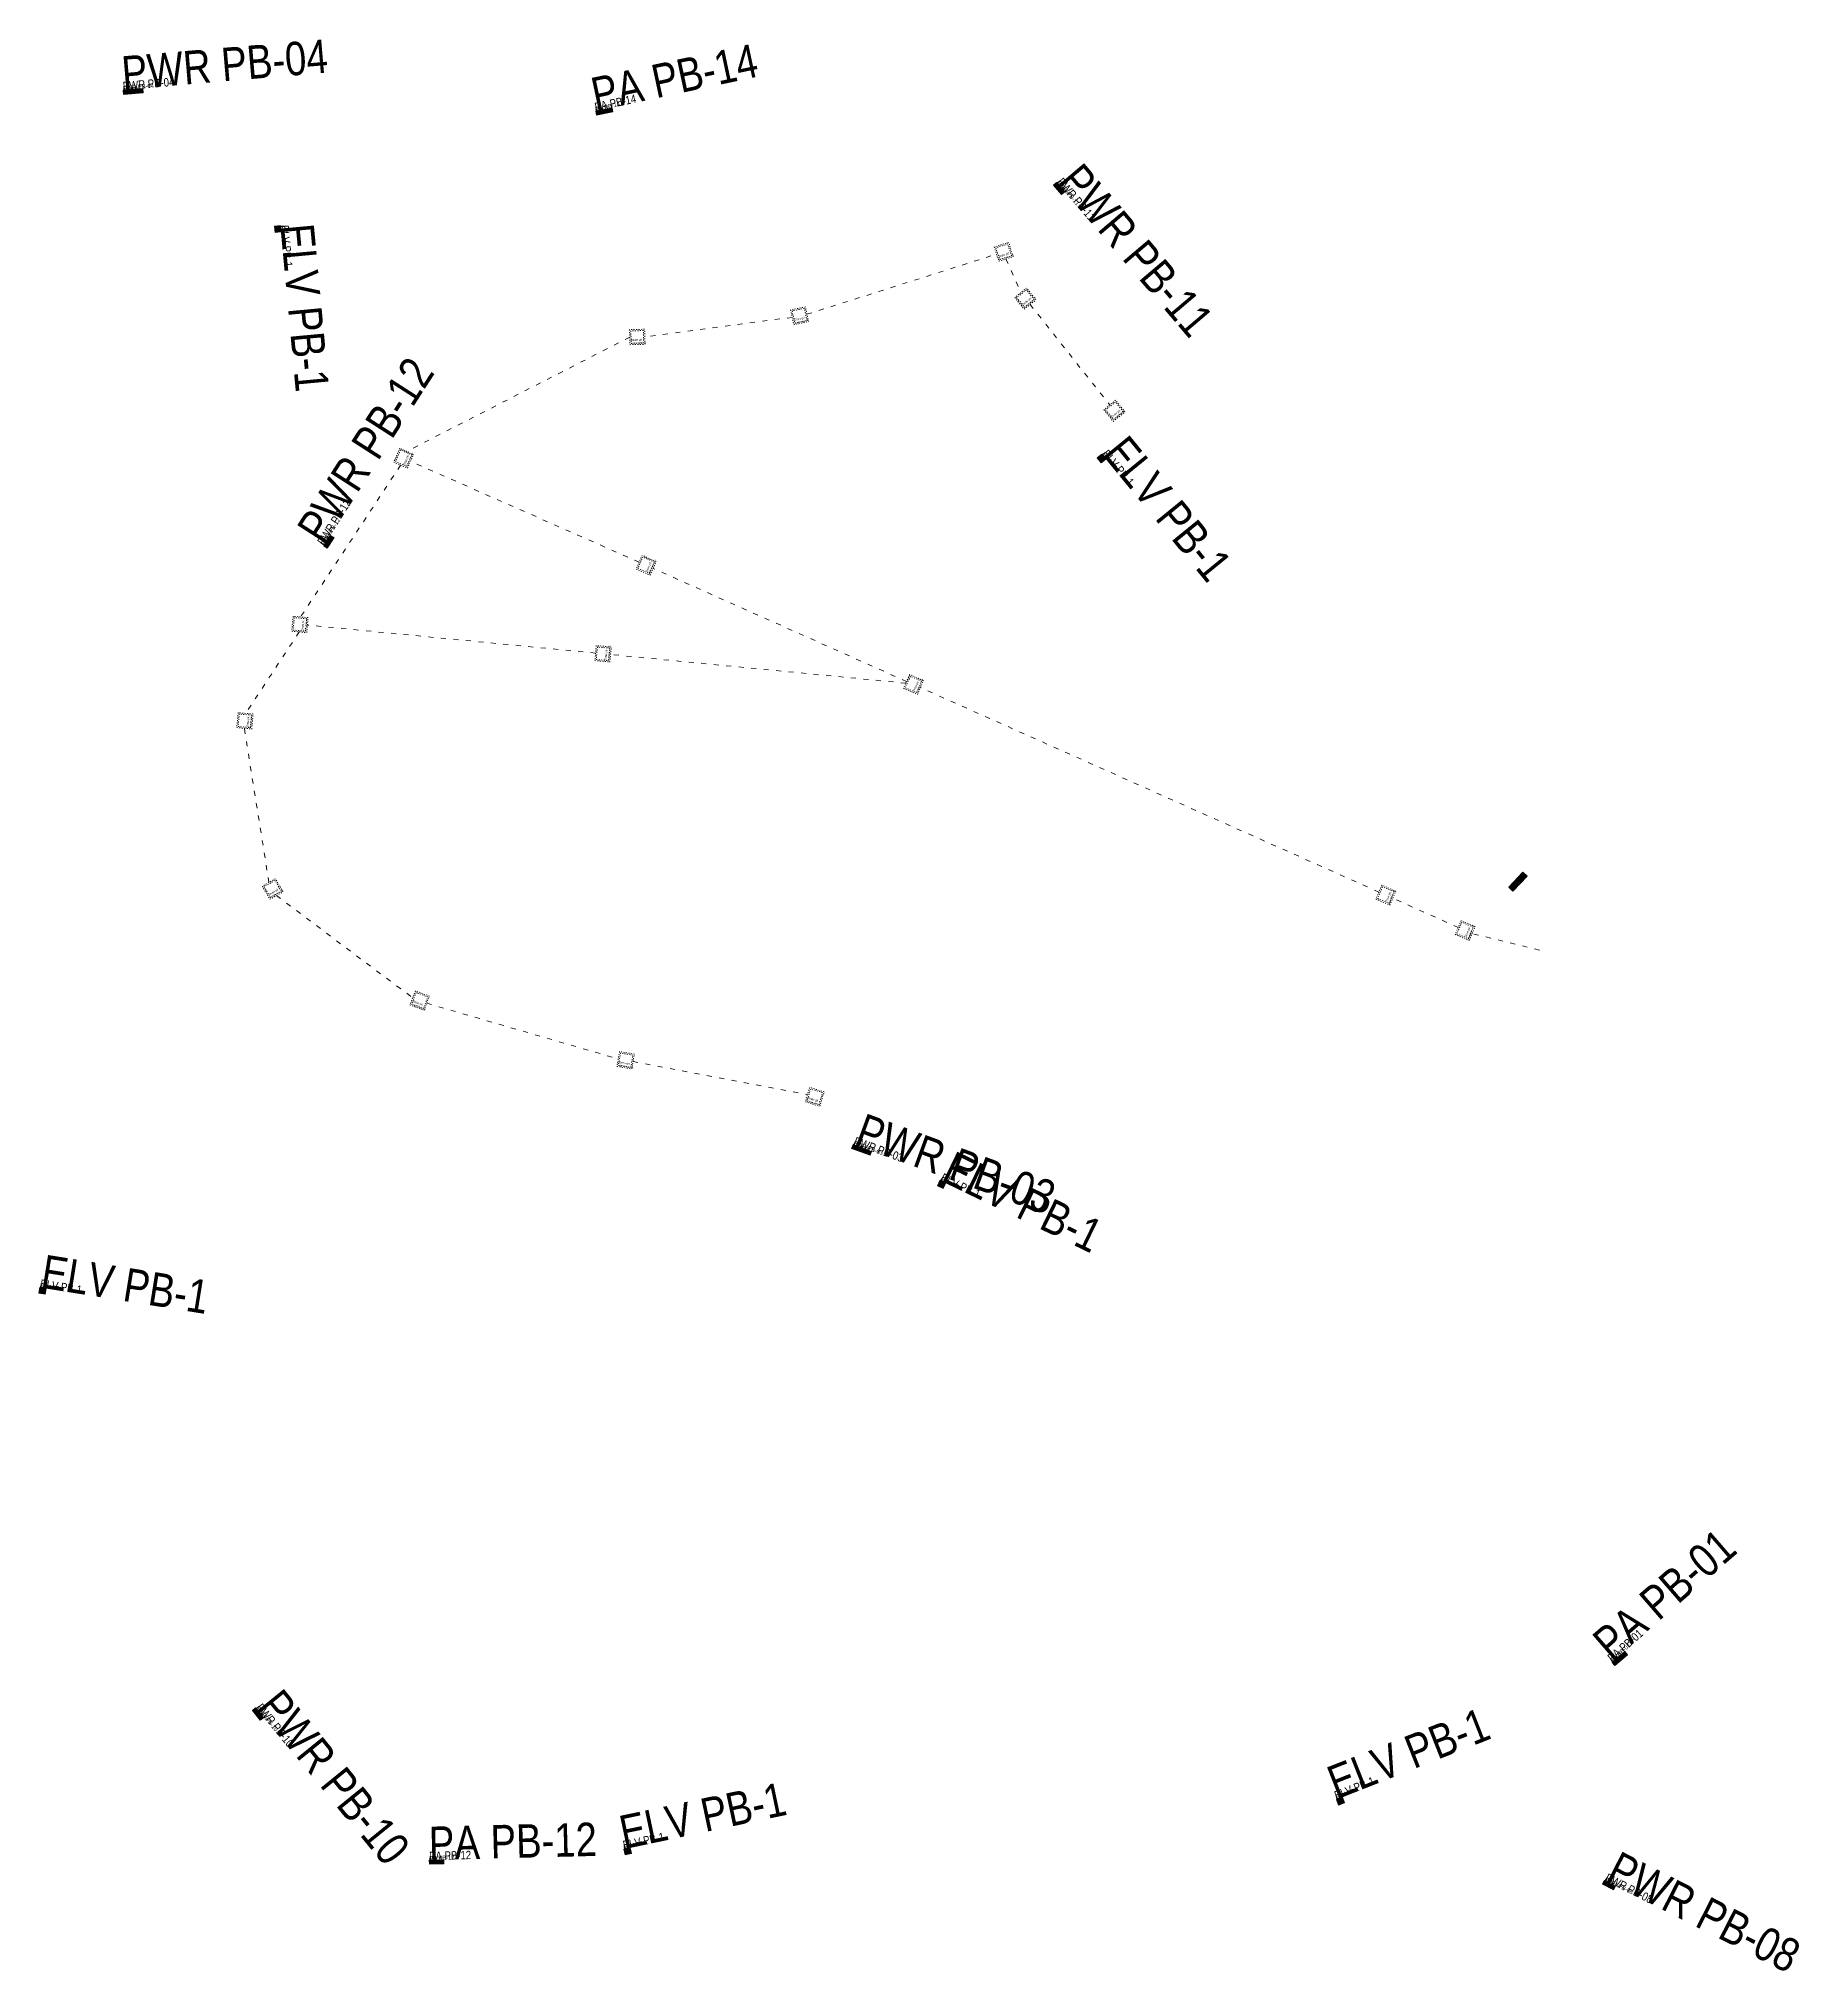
# Model space of a CAD drawing. Extents: x 833964 to 834411, y 817754 to 818361.
# Drawn here: x 833970.8 to 834181.8, y 817786.2 to 818018.2 of the extents above; entities that cross this region are included whole.
import ezdxf

# ---------------------------------------------------------------- set-up
doc = ezdxf.new("R2010")
doc.units = 0
doc.header["$MEASUREMENT"] = 0
doc.linetypes.add('ACAD_ISO03W100', pattern=[30, 12, -18])
for name, color, linetype, lineweight in [('000-ELV temp stage-text', 251, 'Continuous', 9), ('000-ELV temporary stage', 251, 'ACAD_ISO03W100', 20), ('000-Pillar Box-t', 251, 'Continuous', 15), ('000-Pillar Box-t @ 0.005', 251, 'Continuous', 15), ('000-Pillar Box-t @ 0.075', 251, 'Continuous', 15), ('000-Pillar Box-t @ 0.1', 251, 'Continuous', 15), ('000-Pillar Box-t @ 0.25', 251, 'Continuous', 15), ('000-Pillar Box-t @ 0.5', 251, 'Continuous', 15), ('000-Pillar Box-t @ 1', 251, 'Continuous', 15), ('000-Pillar Box-t @ 4', 251, 'Continuous', 15), ('000-Pillar Box-W8', 6, 'Continuous', 15)]:
    doc.layers.add(name, color=color, linetype=linetype, lineweight=lineweight)
doc.styles.add('W8 sec wkcd', font='swissc.ttf', dxfattribs={"height": 3})
doc.styles.add('WB-DETAIL TEXT', font='arial.ttf', dxfattribs={"width": 0.7})

# ---------------------------------------------------------------- blocks, each defined once
blk = doc.blocks.new('*U25')
at = {"layer": '000-Pillar Box-W8'}
h = blk.add_hatch(color=7, dxfattribs=at)
h.dxf.hatch_style = 1
h.paths.add_polyline_path([(833820.36, 817893.29), (833822.86, 817893.29), (833822.86, 817893.99), (833820.36, 817893.99)])
blk.add_lwpolyline([(833820.36, 817893.29), (833822.86, 817893.29), (833822.86, 817893.99), (833820.36, 817893.99)], close=True, dxfattribs=at)
at = {"layer": '000-Pillar Box-t', "char_height": 0.45, "attachment_point": 1, "style": 'WB-DETAIL TEXT'}
for s, width, insert in [('PB ', 6.6144, (833820.41, 817893.89)), ('-6', 2.5, (833821.1, 817893.9))]:
    blk.add_mtext_dynamic_manual_height_columns(s, width=width, gutter_width=10, heights=[0], dxfattribs=dict(at, insert=insert))
blk = doc.blocks.new('*U47')
at = {"layer": '000-Pillar Box-t @ 0.005', "insert": (0, 0.7), "char_height": 0.00187, "attachment_point": 7, "style": 'W8 sec wkcd'}
blk.add_mtext_dynamic_manual_height_columns('{\\H2.6667x;ELV PB-1}', width=0.0728, gutter_width=0.005, heights=[0.0275], dxfattribs=at)
at = {"layer": '000-Pillar Box-t @ 0.075', "insert": (0, 0.7), "char_height": 0.0281, "attachment_point": 7, "style": 'W8 sec wkcd'}
blk.add_mtext_dynamic_manual_height_columns('{\\H2.6667x;ELV PB-1}', width=1.0922, gutter_width=0.075, heights=[0.413], dxfattribs=at)
at = {"layer": '000-Pillar Box-t @ 0.1', "insert": (0, 0.7), "char_height": 0.0375, "attachment_point": 7, "style": 'W8 sec wkcd'}
blk.add_mtext_dynamic_manual_height_columns('{\\H2.6667x;ELV PB-1}', width=1.4563, gutter_width=0.1, heights=[0.551], dxfattribs=at)
at = {"layer": '000-Pillar Box-t @ 0.25', "insert": (0, 0.7), "char_height": 0.0938, "attachment_point": 7, "style": 'W8 sec wkcd'}
blk.add_mtext_dynamic_manual_height_columns('{\\H2.6667x;ELV PB-1}', width=3.6408, gutter_width=0.25, heights=[1.38], dxfattribs=at)
at = {"layer": '000-Pillar Box-t @ 0.5', "insert": (0, 0.7), "char_height": 0.1875, "attachment_point": 7, "style": 'W8 sec wkcd'}
blk.add_mtext_dynamic_manual_height_columns('{\\H2.6667x;ELV PB-1}', width=7.2816, gutter_width=0.5, heights=[2.75], dxfattribs=at)
at = {"layer": '000-Pillar Box-t @ 1', "insert": (0, 0.7), "char_height": 0.375, "attachment_point": 7, "style": 'W8 sec wkcd'}
blk.add_mtext_dynamic_manual_height_columns('{\\H2.6667x;ELV PB-1}', width=14.5633, gutter_width=1, heights=[5.51], dxfattribs=at)
at = {"layer": '000-Pillar Box-t @ 4', "insert": (0, 0.7), "char_height": 1.5, "attachment_point": 7, "style": 'W8 sec wkcd'}
blk.add_mtext_dynamic_manual_height_columns('{\\H2.6667x;ELV PB-1}', width=58.2531, gutter_width=4, heights=[22.03], dxfattribs=at)
blk = doc.blocks.new('PB-1')
at = {"layer": '000-Pillar Box-W8'}
h = blk.add_hatch(color=7, dxfattribs=at)
h.dxf.hatch_style = 1
h.paths.add_polyline_path([(0, 0), (0, 0.7), (0.77, 0.7), (0.77, 0)])
blk.add_lwpolyline([(0, 0), (0, 0.7), (0.77, 0.7), (0.77, 0)], close=True, dxfattribs=at)
at = {"layer": '000-Pillar Box-t'}
blk.add_blockref('*U47', (0, 0), dxfattribs=at)
blk = doc.blocks.new('*U26')
at = {"layer": '000-Pillar Box-t @ 0.005', "insert": (0, 0.5), "char_height": 0.00187, "attachment_point": 7, "style": 'W8 sec wkcd'}
blk.add_mtext_dynamic_manual_height_columns('{\\H2.6667x;PA PB-14}', width=0.0728, gutter_width=0.005, heights=[0.0275], dxfattribs=at)
at = {"layer": '000-Pillar Box-t @ 0.075', "insert": (0, 0.5), "char_height": 0.0281, "attachment_point": 7, "style": 'W8 sec wkcd'}
blk.add_mtext_dynamic_manual_height_columns('{\\H2.6667x;PA PB-14}', width=1.0922, gutter_width=0.075, heights=[0.413], dxfattribs=at)
at = {"layer": '000-Pillar Box-t @ 0.1', "insert": (0, 0.5), "char_height": 0.0375, "attachment_point": 7, "style": 'W8 sec wkcd'}
blk.add_mtext_dynamic_manual_height_columns('{\\H2.6667x;PA PB-14}', width=1.4563, gutter_width=0.1, heights=[0.551], dxfattribs=at)
at = {"layer": '000-Pillar Box-t @ 0.25', "insert": (0, 0.5), "char_height": 0.0938, "attachment_point": 7, "style": 'W8 sec wkcd'}
blk.add_mtext_dynamic_manual_height_columns('{\\H2.6667x;PA PB-14}', width=3.6408, gutter_width=0.25, heights=[1.38], dxfattribs=at)
at = {"layer": '000-Pillar Box-t @ 0.5', "insert": (0, 0.5), "char_height": 0.1875, "attachment_point": 7, "style": 'W8 sec wkcd'}
blk.add_mtext_dynamic_manual_height_columns('{\\H2.6667x;PA PB-14}', width=7.2816, gutter_width=0.5, heights=[2.75], dxfattribs=at)
at = {"layer": '000-Pillar Box-t @ 1', "insert": (0, 0.5), "char_height": 0.375, "attachment_point": 7, "style": 'W8 sec wkcd'}
blk.add_mtext_dynamic_manual_height_columns('{\\H2.6667x;PA PB-14}', width=14.5633, gutter_width=1, heights=[5.51], dxfattribs=at)
at = {"layer": '000-Pillar Box-t @ 4', "insert": (0, 0.5), "char_height": 1.5, "attachment_point": 7, "style": 'W8 sec wkcd'}
blk.add_mtext_dynamic_manual_height_columns('{\\H2.6667x;PA PB-14}', width=58.2531, gutter_width=4, heights=[22.03], dxfattribs=at)
blk = doc.blocks.new('PV 14')
at = {"layer": '000-Pillar Box-W8'}
h = blk.add_hatch(color=7, dxfattribs=at)
h.dxf.hatch_style = 1
h.paths.add_polyline_path([(0, 0), (0, 0.5), (2, 0.5), (2, 0)])
blk.add_lwpolyline([(0, 0), (0, 0.5), (2, 0.5), (2, 0)], close=True, dxfattribs=at)
at = {"layer": '000-Pillar Box-t'}
blk.add_blockref('*U26', (0, 0), dxfattribs=at)
blk = doc.blocks.new('*U27')
at = {"layer": '000-Pillar Box-t @ 0.005', "insert": (0, 0.5), "char_height": 0.00187, "attachment_point": 7, "style": 'W8 sec wkcd'}
blk.add_mtext_dynamic_manual_height_columns('{\\H2.6667x;PA PB-12}', width=0.0728, gutter_width=0.005, heights=[0.0275], dxfattribs=at)
at = {"layer": '000-Pillar Box-t @ 0.075', "insert": (0, 0.5), "char_height": 0.0281, "attachment_point": 7, "style": 'W8 sec wkcd'}
blk.add_mtext_dynamic_manual_height_columns('{\\H2.6667x;PA PB-12}', width=1.0922, gutter_width=0.075, heights=[0.413], dxfattribs=at)
at = {"layer": '000-Pillar Box-t @ 0.1', "insert": (0, 0.5), "char_height": 0.0375, "attachment_point": 7, "style": 'W8 sec wkcd'}
blk.add_mtext_dynamic_manual_height_columns('{\\H2.6667x;PA PB-12}', width=1.4563, gutter_width=0.1, heights=[0.551], dxfattribs=at)
at = {"layer": '000-Pillar Box-t @ 0.25', "insert": (0, 0.5), "char_height": 0.0938, "attachment_point": 7, "style": 'W8 sec wkcd'}
blk.add_mtext_dynamic_manual_height_columns('{\\H2.6667x;PA PB-12}', width=3.6408, gutter_width=0.25, heights=[1.38], dxfattribs=at)
at = {"layer": '000-Pillar Box-t @ 0.5', "insert": (0, 0.5), "char_height": 0.1875, "attachment_point": 7, "style": 'W8 sec wkcd'}
blk.add_mtext_dynamic_manual_height_columns('{\\H2.6667x;PA PB-12}', width=7.2816, gutter_width=0.5, heights=[2.75], dxfattribs=at)
at = {"layer": '000-Pillar Box-t @ 1', "insert": (0, 0.5), "char_height": 0.375, "attachment_point": 7, "style": 'W8 sec wkcd'}
blk.add_mtext_dynamic_manual_height_columns('{\\H2.6667x;PA PB-12}', width=14.5633, gutter_width=1, heights=[5.51], dxfattribs=at)
at = {"layer": '000-Pillar Box-t @ 4', "insert": (0, 0.5), "char_height": 1.5, "attachment_point": 7, "style": 'W8 sec wkcd'}
blk.add_mtext_dynamic_manual_height_columns('{\\H2.6667x;PA PB-12}', width=58.2531, gutter_width=4, heights=[22.03], dxfattribs=at)
blk = doc.blocks.new('PB 12')
at = {"layer": '000-Pillar Box-W8'}
h = blk.add_hatch(color=7, dxfattribs=at)
h.dxf.hatch_style = 1
h.paths.add_polyline_path([(0, 0), (0, 0.5), (1.75, 0.5), (1.75, 0)])
blk.add_lwpolyline([(0, 0), (0, 0.5), (1.75, 0.5), (1.75, 0)], close=True, dxfattribs=at)
at = {"layer": '000-Pillar Box-t'}
blk.add_blockref('*U27', (0, 0), dxfattribs=at)
blk = doc.blocks.new('*U30')
at = {"layer": '000-Pillar Box-t @ 0.005', "insert": (0, 0.5), "char_height": 0.00187, "attachment_point": 7, "style": 'W8 sec wkcd'}
blk.add_mtext_dynamic_manual_height_columns('{\\H2.6667x;PA PB-01}', width=0.0728, gutter_width=0.005, heights=[0.0275], dxfattribs=at)
at = {"layer": '000-Pillar Box-t @ 0.075', "insert": (0, 0.5), "char_height": 0.0281, "attachment_point": 7, "style": 'W8 sec wkcd'}
blk.add_mtext_dynamic_manual_height_columns('{\\H2.6667x;PA PB-01}', width=1.0922, gutter_width=0.075, heights=[0.413], dxfattribs=at)
at = {"layer": '000-Pillar Box-t @ 0.1', "insert": (0, 0.5), "char_height": 0.0375, "attachment_point": 7, "style": 'W8 sec wkcd'}
blk.add_mtext_dynamic_manual_height_columns('{\\H2.6667x;PA PB-01}', width=1.4563, gutter_width=0.1, heights=[0.551], dxfattribs=at)
at = {"layer": '000-Pillar Box-t @ 0.25', "insert": (0, 0.5), "char_height": 0.0938, "attachment_point": 7, "style": 'W8 sec wkcd'}
blk.add_mtext_dynamic_manual_height_columns('{\\H2.6667x;PA PB-01}', width=3.6408, gutter_width=0.25, heights=[1.38], dxfattribs=at)
at = {"layer": '000-Pillar Box-t @ 0.5', "insert": (0, 0.5), "char_height": 0.1875, "attachment_point": 7, "style": 'W8 sec wkcd'}
blk.add_mtext_dynamic_manual_height_columns('{\\H2.6667x;PA PB-01}', width=7.2816, gutter_width=0.5, heights=[2.75], dxfattribs=at)
at = {"layer": '000-Pillar Box-t @ 1', "insert": (0, 0.5), "char_height": 0.375, "attachment_point": 7, "style": 'W8 sec wkcd'}
blk.add_mtext_dynamic_manual_height_columns('{\\H2.6667x;PA PB-01}', width=14.5633, gutter_width=1, heights=[5.51], dxfattribs=at)
at = {"layer": '000-Pillar Box-t @ 4', "insert": (0, 0.5), "char_height": 1.5, "attachment_point": 7, "style": 'W8 sec wkcd'}
blk.add_mtext_dynamic_manual_height_columns('{\\H2.6667x;PA PB-01}', width=58.2531, gutter_width=4, heights=[22.03], dxfattribs=at)
blk = doc.blocks.new('PB 01')
at = {"layer": '000-Pillar Box-W8'}
h = blk.add_hatch(color=7, dxfattribs=at)
h.dxf.hatch_style = 1
h.paths.add_polyline_path([(0, 0), (0, 0.5), (2, 0.5), (2, 0)])
blk.add_lwpolyline([(0, 0), (0, 0.5), (2, 0.5), (2, 0)], close=True, dxfattribs=at)
at = {"layer": '000-Pillar Box-t'}
blk.add_blockref('*U30', (0, 0), dxfattribs=at)
blk = doc.blocks.new('*U33')
at = {"layer": '000-Pillar Box-t @ 0.005', "insert": (0, 0.5), "char_height": 0.00187, "attachment_point": 7, "style": 'W8 sec wkcd'}
blk.add_mtext_dynamic_manual_height_columns('{\\H2.6667x;PWR PB-03}', width=0.0728, gutter_width=0.005, heights=[0.0275], dxfattribs=at)
at = {"layer": '000-Pillar Box-t @ 0.075', "insert": (0, 0.5), "char_height": 0.0281, "attachment_point": 7, "style": 'W8 sec wkcd'}
blk.add_mtext_dynamic_manual_height_columns('{\\H2.6667x;PWR PB-03}', width=1.0922, gutter_width=0.075, heights=[0.413], dxfattribs=at)
at = {"layer": '000-Pillar Box-t @ 0.1', "insert": (0, 0.5), "char_height": 0.0375, "attachment_point": 7, "style": 'W8 sec wkcd'}
blk.add_mtext_dynamic_manual_height_columns('{\\H2.6667x;PWR PB-03}', width=1.4563, gutter_width=0.1, heights=[0.551], dxfattribs=at)
at = {"layer": '000-Pillar Box-t @ 0.25', "insert": (0, 0.5), "char_height": 0.0938, "attachment_point": 7, "style": 'W8 sec wkcd'}
blk.add_mtext_dynamic_manual_height_columns('{\\H2.6667x;PWR PB-03}', width=3.6408, gutter_width=0.25, heights=[1.38], dxfattribs=at)
at = {"layer": '000-Pillar Box-t @ 0.5', "insert": (0, 0.5), "char_height": 0.1875, "attachment_point": 7, "style": 'W8 sec wkcd'}
blk.add_mtext_dynamic_manual_height_columns('{\\H2.6667x;PWR PB-03}', width=7.2816, gutter_width=0.5, heights=[2.75], dxfattribs=at)
at = {"layer": '000-Pillar Box-t @ 1', "insert": (0, 0.5), "char_height": 0.375, "attachment_point": 7, "style": 'W8 sec wkcd'}
blk.add_mtext_dynamic_manual_height_columns('{\\H2.6667x;PWR PB-03}', width=14.5633, gutter_width=1, heights=[5.51], dxfattribs=at)
at = {"layer": '000-Pillar Box-t @ 4', "insert": (0, 0.5), "char_height": 1.5, "attachment_point": 7, "style": 'W8 sec wkcd'}
blk.add_mtext_dynamic_manual_height_columns('{\\H2.6667x;PWR PB-03}', width=58.2531, gutter_width=4, heights=[22.03], dxfattribs=at)
blk = doc.blocks.new('PWR PB-03')
at = {"layer": '000-Pillar Box-W8'}
h = blk.add_hatch(color=7, dxfattribs=at)
h.dxf.hatch_style = 1
h.paths.add_polyline_path([(0, 0), (0, 0.5), (2.35, 0.5), (2.35, 0)])
blk.add_lwpolyline([(0, 0), (0, 0.5), (2.35, 0.5), (2.35, 0)], close=True, dxfattribs=at)
at = {"layer": '000-Pillar Box-t'}
blk.add_blockref('*U33', (0, 0), dxfattribs=at)
blk = doc.blocks.new('*U34')
at = {"layer": '000-Pillar Box-t @ 0.005', "insert": (0, 0.5), "char_height": 0.00187, "attachment_point": 7, "style": 'W8 sec wkcd'}
blk.add_mtext_dynamic_manual_height_columns('{\\H2.6667x;PWR PB-04}', width=0.0728, gutter_width=0.005, heights=[0.0275], dxfattribs=at)
at = {"layer": '000-Pillar Box-t @ 0.075', "insert": (0, 0.5), "char_height": 0.0281, "attachment_point": 7, "style": 'W8 sec wkcd'}
blk.add_mtext_dynamic_manual_height_columns('{\\H2.6667x;PWR PB-04}', width=1.0922, gutter_width=0.075, heights=[0.413], dxfattribs=at)
at = {"layer": '000-Pillar Box-t @ 0.1', "insert": (0, 0.5), "char_height": 0.0375, "attachment_point": 7, "style": 'W8 sec wkcd'}
blk.add_mtext_dynamic_manual_height_columns('{\\H2.6667x;PWR PB-04}', width=1.4563, gutter_width=0.1, heights=[0.551], dxfattribs=at)
at = {"layer": '000-Pillar Box-t @ 0.25', "insert": (0, 0.5), "char_height": 0.0938, "attachment_point": 7, "style": 'W8 sec wkcd'}
blk.add_mtext_dynamic_manual_height_columns('{\\H2.6667x;PWR PB-04}', width=3.6408, gutter_width=0.25, heights=[1.38], dxfattribs=at)
at = {"layer": '000-Pillar Box-t @ 0.5', "insert": (0, 0.5), "char_height": 0.1875, "attachment_point": 7, "style": 'W8 sec wkcd'}
blk.add_mtext_dynamic_manual_height_columns('{\\H2.6667x;PWR PB-04}', width=7.2816, gutter_width=0.5, heights=[2.75], dxfattribs=at)
at = {"layer": '000-Pillar Box-t @ 1', "insert": (0, 0.5), "char_height": 0.375, "attachment_point": 7, "style": 'W8 sec wkcd'}
blk.add_mtext_dynamic_manual_height_columns('{\\H2.6667x;PWR PB-04}', width=14.5633, gutter_width=1, heights=[5.51], dxfattribs=at)
at = {"layer": '000-Pillar Box-t @ 4', "insert": (0, 0.5), "char_height": 1.5, "attachment_point": 7, "style": 'W8 sec wkcd'}
blk.add_mtext_dynamic_manual_height_columns('{\\H2.6667x;PWR PB-04}', width=58.2531, gutter_width=4, heights=[22.03], dxfattribs=at)
blk = doc.blocks.new('PWR PB-04')
at = {"layer": '000-Pillar Box-W8'}
h = blk.add_hatch(color=7, dxfattribs=at)
h.dxf.hatch_style = 1
h.paths.add_polyline_path([(0, 0), (0, 0.5), (2.35, 0.5), (2.35, 0)])
blk.add_lwpolyline([(0, 0), (0, 0.5), (2.35, 0.5), (2.35, 0)], close=True, dxfattribs=at)
at = {"layer": '000-Pillar Box-t'}
blk.add_blockref('*U34', (0, 0), dxfattribs=at)
blk = doc.blocks.new('*U38')
at = {"layer": '000-Pillar Box-t @ 0.005', "insert": (0, 0.5), "char_height": 0.00187, "attachment_point": 7, "style": 'W8 sec wkcd'}
blk.add_mtext_dynamic_manual_height_columns('{\\H2.6667x;PWR PB-08}', width=0.0728, gutter_width=0.005, heights=[0.0275], dxfattribs=at)
at = {"layer": '000-Pillar Box-t @ 0.075', "insert": (0, 0.5), "char_height": 0.0281, "attachment_point": 7, "style": 'W8 sec wkcd'}
blk.add_mtext_dynamic_manual_height_columns('{\\H2.6667x;PWR PB-08}', width=1.0922, gutter_width=0.075, heights=[0.413], dxfattribs=at)
at = {"layer": '000-Pillar Box-t @ 0.1', "insert": (0, 0.5), "char_height": 0.0375, "attachment_point": 7, "style": 'W8 sec wkcd'}
blk.add_mtext_dynamic_manual_height_columns('{\\H2.6667x;PWR PB-08}', width=1.4563, gutter_width=0.1, heights=[0.551], dxfattribs=at)
at = {"layer": '000-Pillar Box-t @ 0.25', "insert": (0, 0.5), "char_height": 0.0938, "attachment_point": 7, "style": 'W8 sec wkcd'}
blk.add_mtext_dynamic_manual_height_columns('{\\H2.6667x;PWR PB-08}', width=3.6408, gutter_width=0.25, heights=[1.38], dxfattribs=at)
at = {"layer": '000-Pillar Box-t @ 0.5', "insert": (0, 0.5), "char_height": 0.1875, "attachment_point": 7, "style": 'W8 sec wkcd'}
blk.add_mtext_dynamic_manual_height_columns('{\\H2.6667x;PWR PB-08}', width=7.2816, gutter_width=0.5, heights=[2.75], dxfattribs=at)
at = {"layer": '000-Pillar Box-t @ 1', "insert": (0, 0.5), "char_height": 0.375, "attachment_point": 7, "style": 'W8 sec wkcd'}
blk.add_mtext_dynamic_manual_height_columns('{\\H2.6667x;PWR PB-08}', width=14.5633, gutter_width=1, heights=[5.51], dxfattribs=at)
at = {"layer": '000-Pillar Box-t @ 4', "insert": (0, 0.5), "char_height": 1.5, "attachment_point": 7, "style": 'W8 sec wkcd'}
blk.add_mtext_dynamic_manual_height_columns('{\\H2.6667x;PWR PB-08}', width=58.2531, gutter_width=4, heights=[22.03], dxfattribs=at)
blk = doc.blocks.new('PWR PB-08')
at = {"layer": '000-Pillar Box-W8'}
h = blk.add_hatch(color=7, dxfattribs=at)
h.dxf.hatch_style = 1
h.paths.add_polyline_path([(0, 0), (0, 0.5), (1.5, 0.5), (1.5, 0)])
blk.add_lwpolyline([(0, 0), (0, 0.5), (1.5, 0.5), (1.5, 0)], close=True, dxfattribs=at)
at = {"layer": '000-Pillar Box-t'}
blk.add_blockref('*U38', (0, 0), dxfattribs=at)
blk = doc.blocks.new('*U40')
at = {"layer": '000-Pillar Box-t @ 0.005', "insert": (0, 0.5), "char_height": 0.00187, "attachment_point": 7, "style": 'W8 sec wkcd'}
blk.add_mtext_dynamic_manual_height_columns('{\\H2.6667x;PWR PB-10}', width=0.0728, gutter_width=0.005, heights=[0.0275], dxfattribs=at)
at = {"layer": '000-Pillar Box-t @ 0.075', "insert": (0, 0.5), "char_height": 0.0281, "attachment_point": 7, "style": 'W8 sec wkcd'}
blk.add_mtext_dynamic_manual_height_columns('{\\H2.6667x;PWR PB-10}', width=1.0922, gutter_width=0.075, heights=[0.413], dxfattribs=at)
at = {"layer": '000-Pillar Box-t @ 0.1', "insert": (0, 0.5), "char_height": 0.0375, "attachment_point": 7, "style": 'W8 sec wkcd'}
blk.add_mtext_dynamic_manual_height_columns('{\\H2.6667x;PWR PB-10}', width=1.4563, gutter_width=0.1, heights=[0.551], dxfattribs=at)
at = {"layer": '000-Pillar Box-t @ 0.25', "insert": (0, 0.5), "char_height": 0.0938, "attachment_point": 7, "style": 'W8 sec wkcd'}
blk.add_mtext_dynamic_manual_height_columns('{\\H2.6667x;PWR PB-10}', width=3.6408, gutter_width=0.25, heights=[1.38], dxfattribs=at)
at = {"layer": '000-Pillar Box-t @ 0.5', "insert": (0, 0.5), "char_height": 0.1875, "attachment_point": 7, "style": 'W8 sec wkcd'}
blk.add_mtext_dynamic_manual_height_columns('{\\H2.6667x;PWR PB-10}', width=7.2816, gutter_width=0.5, heights=[2.75], dxfattribs=at)
at = {"layer": '000-Pillar Box-t @ 1', "insert": (0, 0.5), "char_height": 0.375, "attachment_point": 7, "style": 'W8 sec wkcd'}
blk.add_mtext_dynamic_manual_height_columns('{\\H2.6667x;PWR PB-10}', width=14.5633, gutter_width=1, heights=[5.51], dxfattribs=at)
at = {"layer": '000-Pillar Box-t @ 4', "insert": (0, 0.5), "char_height": 1.5, "attachment_point": 7, "style": 'W8 sec wkcd'}
blk.add_mtext_dynamic_manual_height_columns('{\\H2.6667x;PWR PB-10}', width=58.2531, gutter_width=4, heights=[22.03], dxfattribs=at)
blk = doc.blocks.new('PWR PB-10')
at = {"layer": '000-Pillar Box-W8'}
h = blk.add_hatch(color=7, dxfattribs=at)
h.dxf.hatch_style = 1
h.paths.add_polyline_path([(0, 0), (0, 0.5), (1.5, 0.5), (1.5, 0)])
blk.add_lwpolyline([(0, 0), (0, 0.5), (1.5, 0.5), (1.5, 0)], close=True, dxfattribs=at)
at = {"layer": '000-Pillar Box-t'}
blk.add_blockref('*U40', (0, 0), dxfattribs=at)
blk = doc.blocks.new('*U41')
at = {"layer": '000-Pillar Box-t @ 0.005', "insert": (0, 0.5), "char_height": 0.00187, "attachment_point": 7, "style": 'W8 sec wkcd'}
blk.add_mtext_dynamic_manual_height_columns('{\\H2.6667x;PWR PB-11}', width=0.0728, gutter_width=0.005, heights=[0.0275], dxfattribs=at)
at = {"layer": '000-Pillar Box-t @ 0.075', "insert": (0, 0.5), "char_height": 0.0281, "attachment_point": 7, "style": 'W8 sec wkcd'}
blk.add_mtext_dynamic_manual_height_columns('{\\H2.6667x;PWR PB-11}', width=1.0922, gutter_width=0.075, heights=[0.413], dxfattribs=at)
at = {"layer": '000-Pillar Box-t @ 0.1', "insert": (0, 0.5), "char_height": 0.0375, "attachment_point": 7, "style": 'W8 sec wkcd'}
blk.add_mtext_dynamic_manual_height_columns('{\\H2.6667x;PWR PB-11}', width=1.4563, gutter_width=0.1, heights=[0.551], dxfattribs=at)
at = {"layer": '000-Pillar Box-t @ 0.25', "insert": (0, 0.5), "char_height": 0.0938, "attachment_point": 7, "style": 'W8 sec wkcd'}
blk.add_mtext_dynamic_manual_height_columns('{\\H2.6667x;PWR PB-11}', width=3.6408, gutter_width=0.25, heights=[1.38], dxfattribs=at)
at = {"layer": '000-Pillar Box-t @ 0.5', "insert": (0, 0.5), "char_height": 0.1875, "attachment_point": 7, "style": 'W8 sec wkcd'}
blk.add_mtext_dynamic_manual_height_columns('{\\H2.6667x;PWR PB-11}', width=7.2816, gutter_width=0.5, heights=[2.75], dxfattribs=at)
at = {"layer": '000-Pillar Box-t @ 1', "insert": (0, 0.5), "char_height": 0.375, "attachment_point": 7, "style": 'W8 sec wkcd'}
blk.add_mtext_dynamic_manual_height_columns('{\\H2.6667x;PWR PB-11}', width=14.5633, gutter_width=1, heights=[5.51], dxfattribs=at)
at = {"layer": '000-Pillar Box-t @ 4', "insert": (0, 0.5), "char_height": 1.5, "attachment_point": 7, "style": 'W8 sec wkcd'}
blk.add_mtext_dynamic_manual_height_columns('{\\H2.6667x;PWR PB-11}', width=58.2531, gutter_width=4, heights=[22.03], dxfattribs=at)
blk = doc.blocks.new('PWR PB-11')
at = {"layer": '000-Pillar Box-W8'}
h = blk.add_hatch(color=7, dxfattribs=at)
h.dxf.hatch_style = 1
h.paths.add_polyline_path([(0, 0), (0, 0.5), (1.5, 0.5), (1.5, 0)])
blk.add_lwpolyline([(0, 0), (0, 0.5), (1.5, 0.5), (1.5, 0)], close=True, dxfattribs=at)
at = {"layer": '000-Pillar Box-t'}
blk.add_blockref('*U41', (0, 0), dxfattribs=at)
blk = doc.blocks.new('*U42')
at = {"layer": '000-Pillar Box-t @ 0.005', "insert": (0, 0.5), "char_height": 0.00187, "attachment_point": 7, "style": 'W8 sec wkcd'}
blk.add_mtext_dynamic_manual_height_columns('{\\H2.6667x;PWR PB-12}', width=0.0728, gutter_width=0.005, heights=[0.0275], dxfattribs=at)
at = {"layer": '000-Pillar Box-t @ 0.075', "insert": (0, 0.5), "char_height": 0.0281, "attachment_point": 7, "style": 'W8 sec wkcd'}
blk.add_mtext_dynamic_manual_height_columns('{\\H2.6667x;PWR PB-12}', width=1.0922, gutter_width=0.075, heights=[0.413], dxfattribs=at)
at = {"layer": '000-Pillar Box-t @ 0.1', "insert": (0, 0.5), "char_height": 0.0375, "attachment_point": 7, "style": 'W8 sec wkcd'}
blk.add_mtext_dynamic_manual_height_columns('{\\H2.6667x;PWR PB-12}', width=1.4563, gutter_width=0.1, heights=[0.551], dxfattribs=at)
at = {"layer": '000-Pillar Box-t @ 0.25', "insert": (0, 0.5), "char_height": 0.0938, "attachment_point": 7, "style": 'W8 sec wkcd'}
blk.add_mtext_dynamic_manual_height_columns('{\\H2.6667x;PWR PB-12}', width=3.6408, gutter_width=0.25, heights=[1.38], dxfattribs=at)
at = {"layer": '000-Pillar Box-t @ 0.5', "insert": (0, 0.5), "char_height": 0.1875, "attachment_point": 7, "style": 'W8 sec wkcd'}
blk.add_mtext_dynamic_manual_height_columns('{\\H2.6667x;PWR PB-12}', width=7.2816, gutter_width=0.5, heights=[2.75], dxfattribs=at)
at = {"layer": '000-Pillar Box-t @ 1', "insert": (0, 0.5), "char_height": 0.375, "attachment_point": 7, "style": 'W8 sec wkcd'}
blk.add_mtext_dynamic_manual_height_columns('{\\H2.6667x;PWR PB-12}', width=14.5633, gutter_width=1, heights=[5.51], dxfattribs=at)
at = {"layer": '000-Pillar Box-t @ 4', "insert": (0, 0.5), "char_height": 1.5, "attachment_point": 7, "style": 'W8 sec wkcd'}
blk.add_mtext_dynamic_manual_height_columns('{\\H2.6667x;PWR PB-12}', width=58.2531, gutter_width=4, heights=[22.03], dxfattribs=at)
blk = doc.blocks.new('PWR PB-12')
at = {"layer": '000-Pillar Box-W8'}
h = blk.add_hatch(color=7, dxfattribs=at)
h.dxf.hatch_style = 1
h.paths.add_polyline_path([(0, 0), (0, 0.5), (1.5, 0.5), (1.5, 0)])
blk.add_lwpolyline([(0, 0), (0, 0.5), (1.5, 0.5), (1.5, 0)], close=True, dxfattribs=at)
at = {"layer": '000-Pillar Box-t'}
blk.add_blockref('*U42', (0, 0), dxfattribs=at)
blk = doc.blocks.new('*U24')
at = {"layer": '000-ELV temporary stage', "ltscale": 0.01}
for points in [[(0, 0), (1.8, 0), (1.8, 1.8), (0, 1.8)], [(0.15, 0.15), (1.65, 0.15), (1.65, 1.65), (0.15, 1.65)]]:
    blk.add_lwpolyline(points, close=True, dxfattribs=at)
at = {"layer": '000-ELV temp stage-text', "insert": (0.18, 0.68, 0), "char_height": 0.0938, "attachment_point": 1, "style": 'W8 sec wkcd'}
blk.add_mtext_dynamic_manual_height_columns('{\\H2.6667x;Draw pit\\P\\H0.54999x;ELV temporary stage}', width=3.6408, gutter_width=0.25, heights=[3], dxfattribs=at)

msp = doc.modelspace()

# ---------------------------------------------------------------- linework, layer by layer
at = {"layer": '000-ELV temporary stage', "ltscale": 0.05}
for p, q in [((834060.93, 817984.86), (834043.29, 817982.53)), ((834041.49, 817982.49), (834014.8, 817968.82, 0)), ((834014.07, 817967.17, 0), (834002.11, 817949.01, 0)), ((834042.63, 817955.56, 0), (834015.26, 817967.63, 0)), ((834074.63, 817941.28), (834044.28, 817954.82)), ((834001.94, 817947.22, 0), (833995.53, 817937.47, 0)), ((834037.41, 817944.68, 0), (834002.92, 817948.03)), ((834074.54, 817941.08), (834039.2, 817944.51)), ((834131.15, 817916.08), (834076.28, 817940.55)), ((834140.65, 817911.84), (834132.8, 817915.35)), ((834150.36, 817909.13), (834142.29, 817911.11))]:
    msp.add_line(p, q, dxfattribs=at)
for points in [[(834062.7, 817985.23), (834085.39, 817992.42)], [(834086.52, 817991.84), (834088.29, 817987.81)], [(834089.41, 817986.4), (834098.94, 817974.38)], [(833998.32, 817917.23), (833995.36, 817935.68)], [(833999.2, 817915.66), (834015.52, 817903.42)], [(834017.2, 817902.78), (834040.12, 817896.11)], [(834041.89, 817895.8), (834062.76, 817891.83)]]:
    msp.add_lwpolyline(points, dxfattribs=at)

# ---------------------------------------------------------------- block references
at = {"layer": '000-ELV temporary stage'}
for p, rotation in [((834085.66, 817991.57), 17.5875586503639), ((834088.7, 817985.84), 38.40256917035783), ((834061.12, 817983.98), 11.89796496286997), ((834041.52, 817981.59), 1.459148187395603), ((834099.35, 817972.41), 38.40256917033999), ((834014.89, 817966.81, 0), 65.9646418053462), ((834043.91, 817954, 0), 65.9646418053462), ((834002.83, 817947.13, 0), 84.45914797490587), ((834039.11, 817943.61, 0), 84.45914797490587), ((834075.91, 817939.73), 65.96464180546972), ((833996.25, 817935.59, 0), 84.45914797490587), ((833998.42, 817915.22), 29.45914797490588), ((834132.43, 817914.52), 65.9646418051445), ((834141.92, 817910.29), 65.9646418051445), ((834015.19, 817902.58), 338.9162861070058), ((834039.96, 817895.22), 350.0689176365531), ((834062.51, 817890.97), 343.2274730016188)]:
    msp.add_blockref('*U24', p, dxfattribs=dict(at, rotation=rotation))
at = {"layer": '000-Pillar Box-W8'}
for name, p, rotation in [('PWR PB-04', (833980.92, 818011.54), 4.806804976944492), ('PV 14', (834037.52, 818009.04), 12.04905420694333), ('PWR PB-11', (834092.19, 818000.69), 310.3072176522371), ('PB-1', (833998.98, 817995.79), 275.3226366156417), ('PWR PB-12', (834005.29, 817957.24, 0), 57.22030929587547), ('PB-1', (834097.43, 817968.05), 309.2104333926596), ('*U25', (862344.97, -349735.62, 0), 46.93584651014871), ('PWR PB-03', (834068.05, 817885.38, 0), 339.948713396249), ('PB-1', (834078.31, 817880.94), 334.1685032170539), ('PB-1', (833970.77, 817868.06), 350.9185061358828), ('PB 01', (834159.39, 817823.5, 0), 40.94256599308114), ('PWR PB-10', (833996.33, 817818.12), 309.0778284058675), ('PB-1', (834126.32, 817806.81), 21.51325981658428), ('PB-1', (834040.94, 817800.84, 0), 11.92666866077114), ('PB 12', (834017.51, 817799.72), 1.453467184293042), ('PWR PB-08', (834157.89, 817797.33), 333.0019242291915)]:
    msp.add_blockref(name, p, dxfattribs=dict(at, rotation=rotation))

doc.saveas('drawing.dxf')
